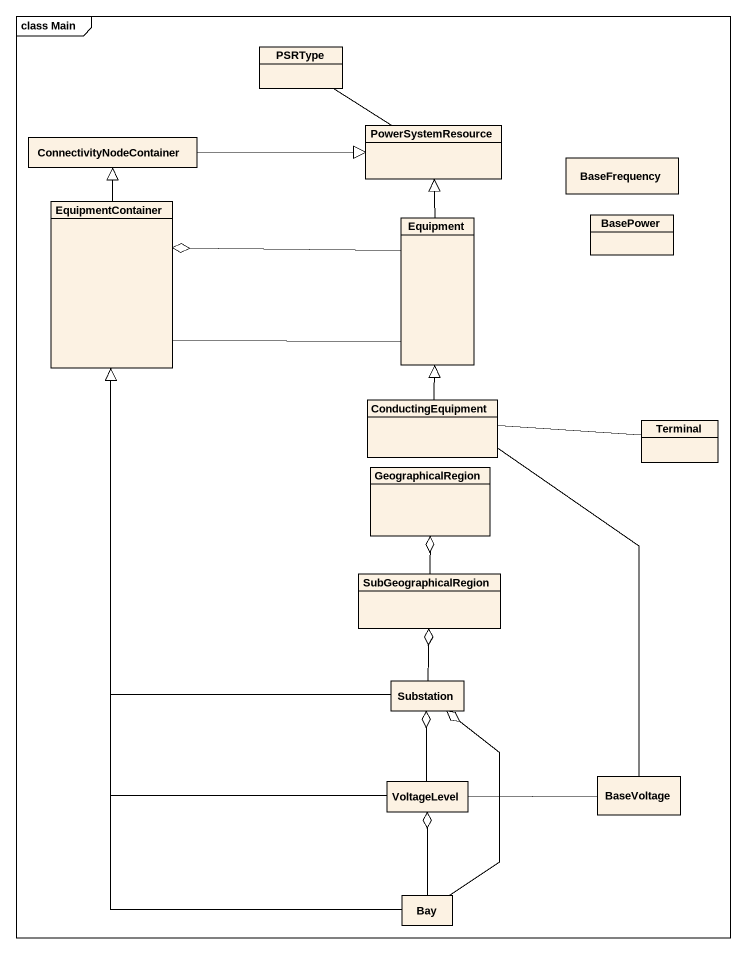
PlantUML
@startuml
mainframe class Main
hide circle
hide empty members
class PSRType
class ConnectivityNodeContainer
class PowerSystemResource
class BaseFrequency
class EquipmentContainer
class Equipment
class BasePower
class ConductingEquipment
class Terminal
class GeographicalRegion
class SubGeographicalRegion
class Substation
class BaseVoltage
class VoltageLevel
class Bay
ConnectivityNodeContainer -right-|> PowerSystemResource
PowerSystemResource -up- PSRType
EquipmentContainer -up-|> ConnectivityNodeContainer
EquipmentContainer o-right- Equipment
EquipmentContainer -right- Equipment
Equipment -up-|> PowerSystemResource
ConductingEquipment -up-|> Equipment
Terminal -left- ConductingEquipment
GeographicalRegion o-- SubGeographicalRegion
SubGeographicalRegion o-- Substation
Substation -up-|> EquipmentContainer
Substation o-- VoltageLevel
BaseVoltage -up- ConductingEquipment
VoltageLevel -up-|> EquipmentContainer
VoltageLevel -right- BaseVoltage
VoltageLevel o-- Bay
Bay -up-|> EquipmentContainer
Bay -up-o Substation
@enduml
